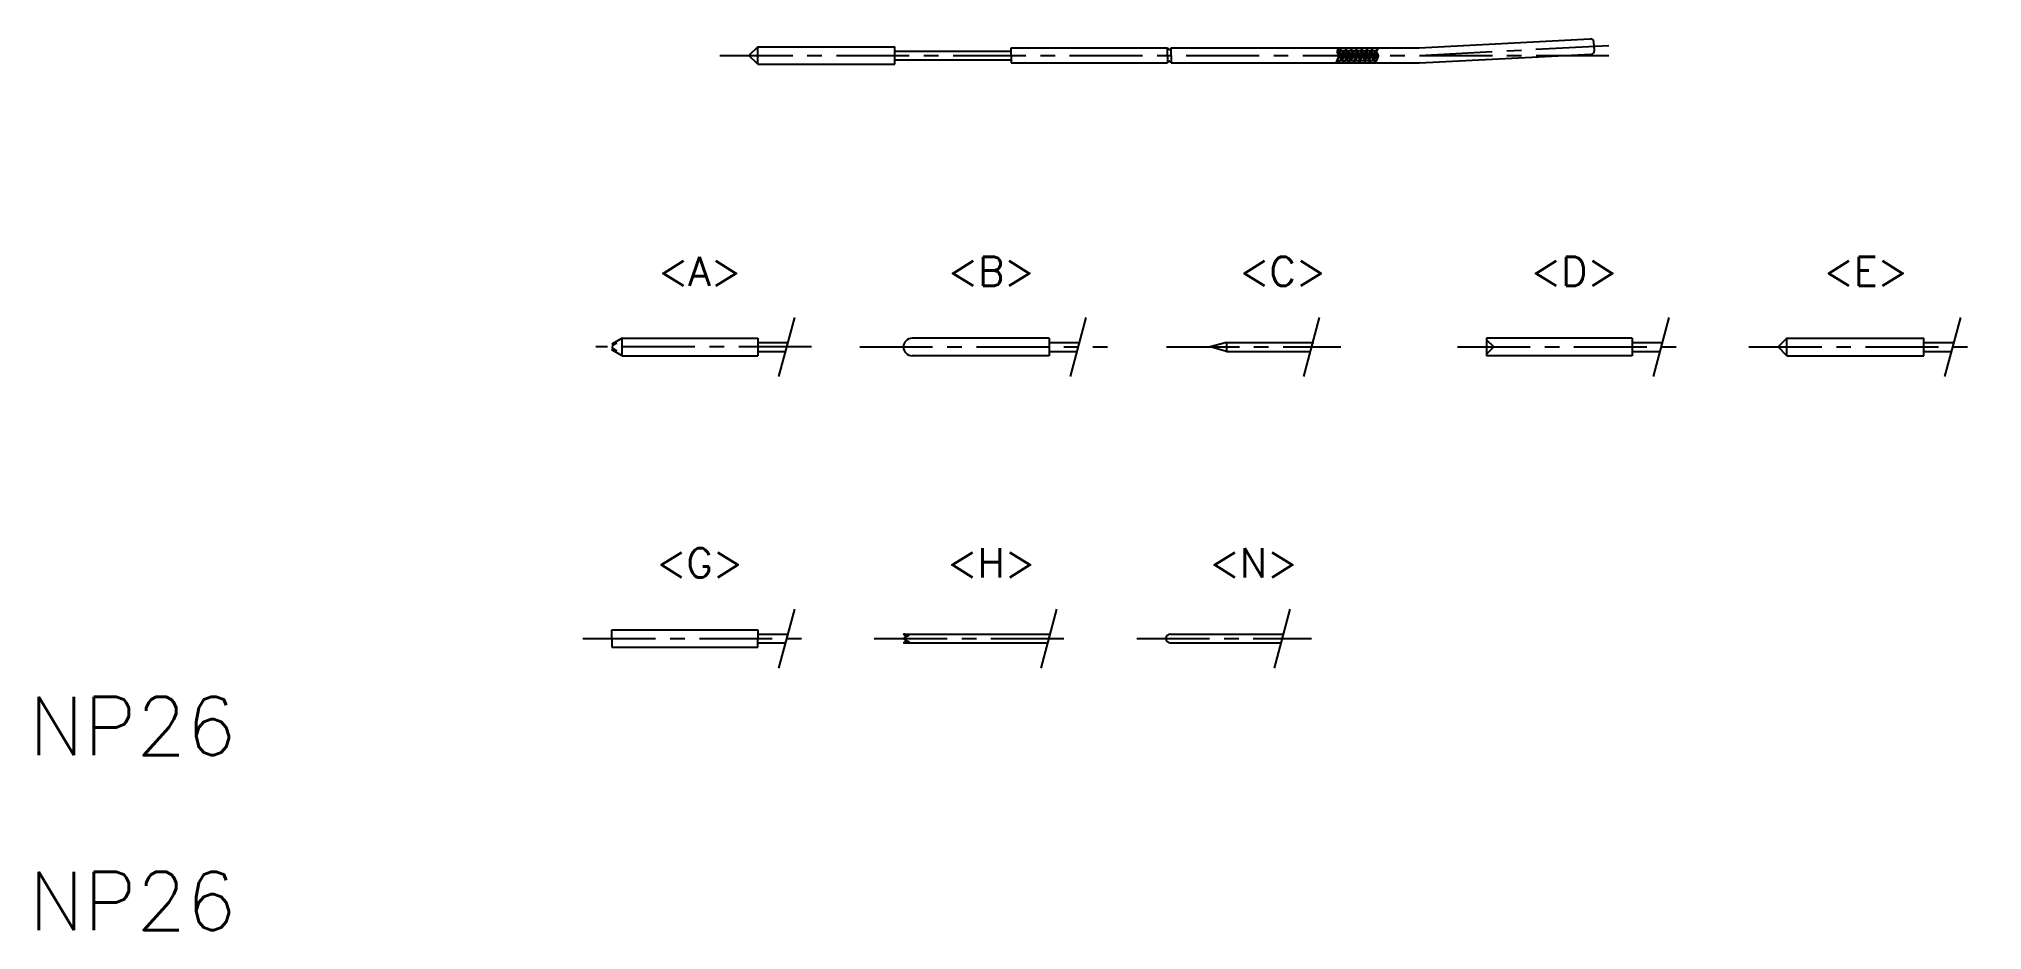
# Model space of a CAD drawing. Extents: x 5.2 to 38.5, y 5 to 20.3.
import ezdxf
from ezdxf.enums import TextEntityAlignment as Align

# ---------------------------------------------------------------- set-up
doc = ezdxf.new("R2010")
doc.units = 0
doc.linetypes.add('CENTER', pattern=[2, 1.25, -0.25, 0.25, -0.25])
doc.linetypes.add('DASHED', pattern=[0.75, 0.5, -0.25])
doc.layers.get('0').update_dxf_attribs({"linetype": 'CONTINUOUS'})
doc.layers.add('CENTER', color=1, linetype='CENTER')
doc.styles.get("Standard").update_dxf_attribs({"font": 'txt.shx', "width": 0.7, "bigfont": 'bigfont.shx'})

# ---------------------------------------------------------------- blocks, each defined once
blk = doc.blocks.new('*X2')
at = {"color": 0, "linetype": 'CONTINUOUS'}
for p, q in [((27.444, 19.87), (27.489, 19.915)), ((27.534, 19.87), (27.579, 19.915)), ((27.624, 19.87), (27.669, 19.915)), ((27.713, 19.87), (27.758, 19.915)), ((27.803, 19.87), (27.848, 19.915)), ((27.893, 19.87), (27.938, 19.915)), ((27.983, 19.87), (28.028, 19.915)), ((28.073, 19.87), (28.109, 19.906))]:
    blk.add_line(p, q, dxfattribs=at)
blk = doc.blocks.new('*X3')
at = {"color": 0, "linetype": 'CONTINUOUS'}
for p, q in [((27.479, 20.085), (27.524, 20.13)), ((27.569, 20.085), (27.614, 20.13)), ((27.659, 20.085), (27.704, 20.13)), ((27.749, 20.085), (27.794, 20.13)), ((27.839, 20.085), (27.884, 20.13)), ((27.928, 20.085), (27.973, 20.13)), ((28.018, 20.085), (28.063, 20.13)), ((28.108, 20.085), (28.148, 20.125))]:
    blk.add_line(p, q, dxfattribs=at)

msp = doc.modelspace()

# ---------------------------------------------------------------- linework, layer by layer
at = {"color": 7, "linetype": 'CONTINUOUS'}
for p, q in [((17.5, 20.15), (17.35, 20)), ((17.5, 19.85), (17.35, 20)), ((17.5, 20.15), (19.85, 20.15)), ((17.5, 19.85), (17.5, 20.15)), ((19.85, 19.85), (19.85, 20.15)), ((19.85, 20.075), (21.85, 20.075)), ((21.85, 20), (21.85, 20.13)), ((21.85, 20.13), (24.53, 20.13)), ((21.85, 20), (21.85, 20.13)), ((21.85, 20), (21.85, 19.87)), ((21.85, 20), (21.85, 19.87)), ((24.53, 20), (24.53, 20.13)), ((24.53, 20), (24.53, 19.87)), ((24.59, 20.13), (28.847, 20.13)), ((24.59, 20), (24.59, 20.13)), ((24.59, 20), (24.59, 19.87)), ((27.441, 20.085), (28.118, 20.085)), ((27.451, 20.062), (27.445, 20.037)), ((27.451, 20.055), (27.499, 19.943)), ((27.473, 20.005), (27.454, 19.938)), ((27.475, 20.13), (28.153, 20.13)), ((27.486, 20.058), (27.533, 19.95)), ((27.531, 20.062), (27.513, 19.995)), ((27.53, 20.055), (27.579, 19.943)), ((27.552, 20.005), (27.534, 19.938)), ((27.565, 20.058), (27.612, 19.95)), ((27.606, 20.055), (27.592, 19.995)), ((27.606, 20.055), (27.654, 19.943)), ((27.63, 20), (27.613, 19.938)), ((27.641, 20.058), (27.688, 19.95)), ((27.686, 20.062), (27.668, 19.995)), ((27.685, 20.055), (27.734, 19.943)), ((27.707, 20.005), (27.689, 19.938)), ((27.72, 20.058), (27.767, 19.95)), ((27.765, 20.062), (27.747, 19.995)), ((27.765, 20.055), (27.813, 19.943)), ((27.786, 20.006), (27.768, 19.938)), ((27.8, 20.058), (27.847, 19.95)), ((27.845, 20.062), (27.827, 19.995)), ((27.844, 20.055), (27.893, 19.943)), ((27.866, 20.005), (27.848, 19.938)), ((27.879, 20.058), (27.926, 19.95)), ((27.92, 20.055), (27.906, 19.995)), ((27.92, 20.055), (27.969, 19.943)), ((27.944, 20.001), (27.927, 19.938)), ((27.955, 20.058), (28.002, 19.95)), ((28, 20.062), (27.982, 19.995)), ((27.999, 20.055), (28.048, 19.943)), ((28.021, 20.005), (28.003, 19.938)), ((28.034, 20.058), (28.081, 19.95)), ((28.079, 20.062), (28.061, 19.995)), ((28.079, 20.055), (28.126, 19.946)), ((28.1, 20.005), (28.082, 19.938)), ((28.114, 20.058), (28.114, 20.057)), ((28.123, 20.037), (28.141, 19.995)), ((28.847, 20.13), (31.779, 20.284)), ((28.853, 19.87), (31.793, 20.024)), ((31.85, 20.087), (31.842, 20.227)), ((17.5, 19.85), (19.85, 19.85)), ((19.85, 19.925), (21.85, 19.925)), ((21.85, 19.87), (24.53, 19.87)), ((24.59, 19.87), (28.853, 19.87)), ((27.417, 19.87), (28.095, 19.87)), ((27.435, 19.915), (28.112, 19.915)), ((15.173, 15.15), (15, 15.05)), ((15, 15.05), (15.053, 15.05)), ((15, 15.05), (15.028, 15.034)), ((15.173, 15.15), (17.5, 15.15)), ((15.173, 14.85), (15.173, 15.15)), ((17.5, 15.15), (17.5, 14.85)), ((17.5, 15.075), (18.02, 15.075)), ((22.5, 15.15), (20.15, 15.15)), ((22.5, 15.15), (22.5, 14.85)), ((22.5, 15.075), (23.02, 15.075)), ((25.541, 15.075), (25.261, 15)), ((25.541, 14.925), (25.261, 15)), ((25.541, 15.075), (25.541, 14.925)), ((25.541, 15.075), (27.039, 15.075)), ((32.5, 15.15), (30, 15.15)), ((30, 15.15), (30, 14.85)), ((32.5, 15.15), (32.5, 14.85)), ((32.5, 15.075), (33.02, 15.075)), ((35.15, 15.15), (35, 15)), ((35.15, 14.85), (35, 15)), ((35.15, 15.15), (37.5, 15.15)), ((35.15, 14.85), (35.15, 15.15)), ((37.5, 14.85), (37.5, 15.15)), ((37.5, 15.075), (38.018, 15.075)), ((15, 14.95), (15.028, 14.966)), ((15.173, 14.85), (15, 14.95)), ((15, 14.95), (15.053, 14.95)), ((15.173, 14.85), (17.5, 14.85)), ((17.5, 14.925), (17.98, 14.925)), ((22.5, 14.85), (20.15, 14.85)), ((22.5, 14.925), (22.98, 14.925)), ((25.541, 14.925), (26.961, 14.925)), ((32.5, 14.85), (30, 14.85)), ((32.5, 14.925), (32.98, 14.925)), ((35.15, 14.85), (37.5, 14.85)), ((37.5, 14.925), (37.978, 14.925)), ((15, 10.15), (17.5, 10.15)), ((15, 10), (15, 10.15)), ((15, 10), (15, 10)), ((15, 10), (15, 9.85)), ((15, 10), (15, 10)), ((17.5, 10.15), (17.5, 10)), ((17.5, 10.15), (17.5, 10)), ((17.5, 10.075), (18.02, 10.075)), ((17.5, 9.85), (17.5, 10)), ((17.5, 9.85), (17.5, 10)), ((20, 10.075), (22.518, 10.075)), ((24.575, 10.075), (26.52, 10.075)), ((15, 9.85), (17.5, 9.85)), ((17.5, 9.925), (17.98, 9.925)), ((20, 9.925), (22.478, 9.925)), ((24.575, 9.925), (26.48, 9.925))]:
    msp.add_line(p, q, dxfattribs=at)
at = {"color": 3, "linetype": 'CONTINUOUS'}
for p, q in [((17.865, 14.495), (18.135, 15.505)), ((22.865, 14.495), (23.135, 15.505)), ((26.865, 14.495), (27.135, 15.505)), ((32.865, 14.495), (33.135, 15.505)), ((37.862, 14.495), (38.133, 15.505)), ((17.865, 9.495), (18.135, 10.505)), ((22.362, 9.495), (22.633, 10.505)), ((26.365, 9.495), (26.635, 10.505))]:
    msp.add_line(p, q, dxfattribs=at)
at = {"color": 3, "linetype": 'DASHED'}
for p in [(30, 15.125), (30, 14.875)]:
    msp.add_line(p, (30.125, 15), dxfattribs=at)
at = {"color": 7, "linetype": 'CONTINUOUS', "extrusion": (-0.5, -0.612372, -0.612372)}
msp.add_line((20.051, 10.034, -0.075), (20, 10.075, -0.075), dxfattribs=at)
at = {"color": 7, "linetype": 'CONTINUOUS', "extrusion": (-0.5, 0.612372, -0.612372)}
msp.add_line((20.051, 9.966, -0.075), (20, 9.925, -0.075), dxfattribs=at)
at = {"color": 7}
for points in [[(27.475, 20.13, 0), (27.474, 20.129, 0), (27.473, 20.128, 0), (27.472, 20.127, 0), (27.471, 20.125, 0), (27.47, 20.124, 0), (27.469, 20.123, 0), (27.468, 20.122, 0), (27.467, 20.121, 0), (27.466, 20.12, 0), (27.465, 20.119, 0), (27.464, 20.118, 0), (27.463, 20.117, 0), (27.462, 20.116, 0), (27.461, 20.114, 0), (27.46, 20.113, 0), (27.459, 20.112, 0), (27.459, 20.111, 0), (27.457, 20.11, 0), (27.457, 20.109, 0), (27.456, 20.108, 0), (27.455, 20.107, 0), (27.454, 20.105, 0), (27.453, 20.104, 0), (27.452, 20.103, 0), (27.451, 20.102, 0), (27.451, 20.101, 0), (27.45, 20.1, 0), (27.449, 20.099, 0), (27.448, 20.098, 0), (27.447, 20.096, 0), (27.447, 20.095, 0), (27.446, 20.094, 0), (27.445, 20.093, 0), (27.445, 20.092, 0), (27.444, 20.091, 0), (27.443, 20.09, 0), (27.443, 20.089, 0), (27.442, 20.088, 0), (27.442, 20.086, 0), (27.441, 20.085, 0), (27.44, 20.084, 0), (27.44, 20.083, 0), (27.439, 20.082, 0), (27.439, 20.081, 0), (27.439, 20.08, 0), (27.438, 20.079, 0), (27.438, 20.078, 0), (27.437, 20.076, 0), (27.437, 20.075, 0), (27.437, 20.074, 0), (27.436, 20.073, 0), (27.436, 20.072, 0), (27.436, 20.071, 0), (27.436, 20.07, 0), (27.436, 20.069, 0), (27.436, 20.067, 0), (27.436, 20.066, 0), (27.436, 20.065, 0), (27.436, 20.064, 0), (27.436, 20.063, 0), (27.436, 20.062, 0), (27.436, 20.061, 0), (27.436, 20.059, 0), (27.436, 20.058, 0), (27.436, 20.057, 0), (27.436, 20.056, 0), (27.437, 20.055, 0), (27.437, 20.054, 0), (27.437, 20.053, 0), (27.438, 20.052, 0), (27.438, 20.05, 0), (27.439, 20.049, 0), (27.439, 20.048, 0), (27.44, 20.047, 0), (27.44, 20.046, 0), (27.441, 20.045, 0), (27.441, 20.044, 0), (27.442, 20.043, 0), (27.442, 20.041, 0), (27.443, 20.04, 0), (27.444, 20.039, 0), (27.444, 20.038, 0), (27.445, 20.037, 0), (27.446, 20.036, 0), (27.446, 20.035, 0), (27.447, 20.033, 0), (27.448, 20.032, 0), (27.448, 20.031, 0), (27.449, 20.03, 0), (27.45, 20.029, 0), (27.45, 20.028, 0), (27.451, 20.026, 0), (27.452, 20.025, 0), (27.453, 20.024, 0), (27.453, 20.023, 0), (27.454, 20.022, 0), (27.454, 20.021, 0), (27.455, 20.02, 0), (27.456, 20.018, 0), (27.456, 20.017, 0), (27.457, 20.016, 0), (27.457, 20.015, 0), (27.458, 20.014, 0), (27.459, 20.013, 0), (27.459, 20.011, 0), (27.46, 20.01, 0), (27.46, 20.009, 0), (27.46, 20.008, 0), (27.461, 20.007, 0), (27.461, 20.006, 0), (27.462, 20.004, 0), (27.462, 20.003, 0), (27.462, 20.002, 0), (27.462, 20.001, 0), (27.463, 20, 0), (27.463, 19.998, 0), (27.463, 19.997, 0), (27.463, 19.996, 0), (27.463, 19.995, 0), (27.463, 19.993, 0), (27.463, 19.992, 0), (27.463, 19.991, 0), (27.463, 19.99, 0), (27.463, 19.988, 0), (27.463, 19.987, 0), (27.463, 19.986, 0), (27.462, 19.985, 0), (27.462, 19.984, 0), (27.462, 19.982, 0), (27.462, 19.981, 0), (27.461, 19.98, 0), (27.461, 19.979, 0), (27.461, 19.977, 0), (27.46, 19.976, 0), (27.46, 19.975, 0), (27.46, 19.974, 0), (27.459, 19.973, 0), (27.459, 19.971, 0), (27.458, 19.97, 0), (27.458, 19.969, 0), (27.457, 19.968, 0), (27.457, 19.966, 0), (27.456, 19.965, 0), (27.456, 19.964, 0), (27.455, 19.963, 0), (27.455, 19.961, 0), (27.454, 19.96, 0), (27.454, 19.959, 0), (27.453, 19.958, 0), (27.453, 19.956, 0), (27.452, 19.955, 0), (27.452, 19.954, 0), (27.451, 19.953, 0), (27.451, 19.951, 0), (27.45, 19.95, 0), (27.449, 19.949, 0), (27.449, 19.948, 0), (27.448, 19.947, 0), (27.448, 19.945, 0), (27.447, 19.944, 0), (27.447, 19.943, 0), (27.446, 19.942, 0), (27.445, 19.941, 0), (27.445, 19.939, 0), (27.445, 19.938, 0), (27.444, 19.937, 0), (27.443, 19.936, 0), (27.443, 19.934, 0), (27.442, 19.933, 0), (27.442, 19.932, 0), (27.441, 19.931, 0), (27.441, 19.93, 0), (27.44, 19.928, 0), (27.44, 19.927, 0), (27.439, 19.926, 0), (27.439, 19.925, 0), (27.438, 19.924, 0), (27.438, 19.923, 0), (27.437, 19.921, 0), (27.437, 19.92, 0), (27.436, 19.919, 0), (27.436, 19.918, 0), (27.435, 19.917, 0), (27.435, 19.916, 0), (27.434, 19.914, 0), (27.434, 19.913, 0), (27.433, 19.912, 0), (27.433, 19.911, 0), (27.433, 19.91, 0), (27.432, 19.908, 0), (27.432, 19.907, 0), (27.431, 19.906, 0), (27.431, 19.905, 0), (27.43, 19.904, 0), (27.43, 19.903, 0), (27.429, 19.901, 0), (27.429, 19.9, 0), (27.428, 19.899, 0), (27.428, 19.898, 0), (27.427, 19.897, 0), (27.427, 19.895, 0), (27.427, 19.894, 0), (27.426, 19.893, 0), (27.426, 19.892, 0), (27.425, 19.891, 0), (27.425, 19.89, 0), (27.424, 19.889, 0), (27.424, 19.887, 0), (27.424, 19.886, 0), (27.423, 19.885, 0), (27.423, 19.884, 0), (27.422, 19.883, 0), (27.422, 19.882, 0), (27.421, 19.88, 0), (27.421, 19.879, 0), (27.42, 19.878, 0), (27.42, 19.877, 0), (27.42, 19.876, 0), (27.419, 19.875, 0), (27.419, 19.873, 0), (27.418, 19.872, 0), (27.418, 19.871, 0), (27.417, 19.87, 0)], [(28.153, 20.13, 0), (28.152, 20.129, 0), (28.151, 20.128, 0), (28.15, 20.127, 0), (28.149, 20.125, 0), (28.148, 20.124, 0), (28.147, 20.123, 0), (28.146, 20.122, 0), (28.145, 20.121, 0), (28.144, 20.12, 0), (28.143, 20.119, 0), (28.142, 20.118, 0), (28.141, 20.117, 0), (28.14, 20.116, 0), (28.139, 20.114, 0), (28.138, 20.113, 0), (28.137, 20.112, 0), (28.136, 20.111, 0), (28.135, 20.11, 0), (28.134, 20.109, 0), (28.133, 20.108, 0), (28.133, 20.107, 0), (28.132, 20.105, 0), (28.131, 20.104, 0), (28.13, 20.103, 0), (28.129, 20.102, 0), (28.128, 20.101, 0), (28.127, 20.1, 0), (28.127, 20.099, 0), (28.126, 20.098, 0), (28.125, 20.096, 0), (28.124, 20.095, 0), (28.124, 20.094, 0), (28.123, 20.093, 0), (28.122, 20.092, 0), (28.122, 20.091, 0), (28.121, 20.09, 0), (28.12, 20.089, 0), (28.12, 20.088, 0), (28.119, 20.086, 0), (28.119, 20.085, 0), (28.118, 20.084, 0), (28.117, 20.083, 0), (28.117, 20.082, 0), (28.117, 20.081, 0), (28.116, 20.08, 0), (28.116, 20.079, 0), (28.115, 20.078, 0), (28.115, 20.076, 0), (28.115, 20.075, 0), (28.114, 20.074, 0), (28.114, 20.073, 0), (28.114, 20.072, 0), (28.114, 20.071, 0), (28.113, 20.07, 0), (28.113, 20.069, 0), (28.113, 20.067, 0), (28.113, 20.066, 0), (28.113, 20.065, 0), (28.113, 20.064, 0), (28.113, 20.063, 0), (28.113, 20.062, 0), (28.113, 20.061, 0), (28.113, 20.059, 0), (28.114, 20.058, 0), (28.114, 20.057, 0), (28.114, 20.056, 0), (28.114, 20.055, 0), (28.115, 20.054, 0), (28.115, 20.053, 0), (28.115, 20.052, 0), (28.116, 20.05, 0), (28.116, 20.049, 0), (28.117, 20.048, 0), (28.117, 20.047, 0), (28.118, 20.046, 0), (28.118, 20.045, 0), (28.119, 20.044, 0), (28.119, 20.043, 0), (28.12, 20.041, 0), (28.121, 20.04, 0), (28.121, 20.039, 0), (28.122, 20.038, 0), (28.123, 20.037, 0), (28.123, 20.036, 0), (28.124, 20.035, 0), (28.125, 20.033, 0), (28.125, 20.032, 0), (28.126, 20.031, 0), (28.127, 20.03, 0), (28.127, 20.029, 0), (28.128, 20.028, 0), (28.129, 20.026, 0), (28.129, 20.025, 0), (28.13, 20.024, 0), (28.131, 20.023, 0), (28.131, 20.022, 0), (28.132, 20.021, 0), (28.133, 20.02, 0), (28.133, 20.018, 0), (28.134, 20.017, 0), (28.135, 20.016, 0), (28.135, 20.015, 0), (28.136, 20.014, 0), (28.136, 20.013, 0), (28.137, 20.011, 0), (28.137, 20.01, 0), (28.138, 20.009, 0), (28.138, 20.008, 0), (28.139, 20.007, 0), (28.139, 20.006, 0), (28.139, 20.004, 0), (28.14, 20.003, 0), (28.14, 20.002, 0), (28.14, 20.001, 0), (28.14, 20, 0), (28.14, 19.998, 0), (28.141, 19.997, 0), (28.141, 19.996, 0), (28.141, 19.995, 0), (28.141, 19.993, 0), (28.141, 19.992, 0), (28.141, 19.991, 0), (28.141, 19.99, 0), (28.141, 19.988, 0), (28.14, 19.987, 0), (28.14, 19.986, 0), (28.14, 19.985, 0), (28.14, 19.984, 0), (28.14, 19.982, 0), (28.139, 19.981, 0), (28.139, 19.98, 0), (28.139, 19.979, 0), (28.138, 19.977, 0), (28.138, 19.976, 0), (28.138, 19.975, 0), (28.137, 19.974, 0), (28.137, 19.973, 0), (28.137, 19.971, 0), (28.136, 19.97, 0), (28.136, 19.969, 0), (28.135, 19.968, 0), (28.135, 19.966, 0), (28.134, 19.965, 0), (28.134, 19.964, 0), (28.133, 19.963, 0), (28.133, 19.961, 0), (28.132, 19.96, 0), (28.131, 19.959, 0), (28.131, 19.958, 0), (28.13, 19.956, 0), (28.13, 19.955, 0), (28.129, 19.954, 0), (28.129, 19.953, 0), (28.128, 19.951, 0), (28.128, 19.95, 0), (28.127, 19.949, 0), (28.126, 19.948, 0), (28.126, 19.947, 0), (28.125, 19.945, 0), (28.125, 19.944, 0), (28.124, 19.943, 0), (28.124, 19.942, 0), (28.123, 19.941, 0), (28.123, 19.939, 0), (28.122, 19.938, 0), (28.122, 19.937, 0), (28.121, 19.936, 0), (28.12, 19.934, 0), (28.12, 19.933, 0), (28.119, 19.932, 0), (28.119, 19.931, 0), (28.119, 19.93, 0), (28.118, 19.928, 0), (28.117, 19.927, 0), (28.117, 19.926, 0), (28.116, 19.925, 0), (28.116, 19.924, 0), (28.116, 19.923, 0), (28.115, 19.921, 0), (28.114, 19.92, 0), (28.114, 19.919, 0), (28.113, 19.918, 0), (28.113, 19.917, 0), (28.113, 19.916, 0), (28.112, 19.914, 0), (28.112, 19.913, 0), (28.111, 19.912, 0), (28.111, 19.911, 0), (28.11, 19.91, 0), (28.11, 19.908, 0), (28.109, 19.907, 0), (28.109, 19.906, 0), (28.108, 19.905, 0), (28.108, 19.904, 0), (28.107, 19.903, 0), (28.107, 19.901, 0), (28.107, 19.9, 0), (28.106, 19.899, 0), (28.106, 19.898, 0), (28.105, 19.897, 0), (28.105, 19.895, 0), (28.104, 19.894, 0), (28.104, 19.893, 0), (28.103, 19.892, 0), (28.103, 19.891, 0), (28.102, 19.89, 0), (28.102, 19.889, 0), (28.102, 19.887, 0), (28.101, 19.886, 0), (28.101, 19.885, 0), (28.1, 19.884, 0), (28.1, 19.883, 0), (28.099, 19.882, 0), (28.099, 19.88, 0), (28.099, 19.879, 0), (28.098, 19.878, 0), (28.098, 19.877, 0), (28.097, 19.876, 0), (28.097, 19.875, 0), (28.096, 19.873, 0), (28.096, 19.872, 0), (28.095, 19.871, 0), (28.095, 19.87, 0)]]:
    msp.add_polyline3d(points, dxfattribs=at)
at = {"color": 7, "linetype": 'CONTINUOUS'}
for points in [[(20, 10.075, -0.075), (20.001, 10.075, -0.076), (20.001, 10.075, -0.076), (20.002, 10.075, -0.077), (20.003, 10.075, -0.077), (20.004, 10.075, -0.078), (20.005, 10.075, -0.079), (20.006, 10.075, -0.079), (20.006, 10.075, -0.08), (20.007, 10.075, -0.081), (20.008, 10.075, -0.081), (20.009, 10.075, -0.082), (20.01, 10.075, -0.083), (20.011, 10.075, -0.083), (20.012, 10.075, -0.084), (20.012, 10.074, -0.085), (20.013, 10.074, -0.085), (20.014, 10.074, -0.086), (20.015, 10.074, -0.087), (20.016, 10.074, -0.087), (20.017, 10.074, -0.088), (20.018, 10.074, -0.088), (20.019, 10.074, -0.089), (20.02, 10.073, -0.09), (20.021, 10.073, -0.09), (20.022, 10.073, -0.091), (20.023, 10.073, -0.092), (20.024, 10.073, -0.092), (20.024, 10.073, -0.093), (20.026, 10.073, -0.093), (20.026, 10.072, -0.094), (20.027, 10.072, -0.095), (20.028, 10.072, -0.095), (20.029, 10.072, -0.096), (20.03, 10.072, -0.097), (20.031, 10.072, -0.097), (20.032, 10.071, -0.098), (20.033, 10.071, -0.098), (20.034, 10.071, -0.099), (20.035, 10.071, -0.1), (20.036, 10.071, -0.1), (20.037, 10.07, -0.101), (20.038, 10.07, -0.102), (20.04, 10.07, -0.102), (20.041, 10.07, -0.103), (20.041, 10.069, -0.103), (20.043, 10.069, -0.104), (20.044, 10.069, -0.105), (20.045, 10.069, -0.105), (20.046, 10.068, -0.106), (20.047, 10.068, -0.106), (20.048, 10.068, -0.107), (20.049, 10.068, -0.107), (20.05, 10.067, -0.108), (20.051, 10.067, -0.109), (20.052, 10.067, -0.109), (20.053, 10.066, -0.11), (20.054, 10.066, -0.11), (20.055, 10.066, -0.111), (20.056, 10.066, -0.112), (20.057, 10.065, -0.112), (20.058, 10.065, -0.113), (20.06, 10.065, -0.113), (20.061, 10.064, -0.114), (20.062, 10.064, -0.114), (20.063, 10.063, -0.115), (20.064, 10.063, -0.115), (20.065, 10.063, -0.116), (20.066, 10.062, -0.117), (20.067, 10.062, -0.117), (20.068, 10.062, -0.118), (20.07, 10.061, -0.118), (20.071, 10.061, -0.119), (20.072, 10.061, -0.119), (20.073, 10.06, -0.12), (20.074, 10.06, -0.12), (20.075, 10.059, -0.121), (20.076, 10.059, -0.121), (20.077, 10.059, -0.122), (20.078, 10.058, -0.122), (20.079, 10.058, -0.123), (20.081, 10.057, -0.123), (20.082, 10.057, -0.124), (20.083, 10.057, -0.124), (20.084, 10.056, -0.125), (20.085, 10.056, -0.125), (20.086, 10.055, -0.126), (20.087, 10.055, -0.126), (20.088, 10.054, -0.127), (20.09, 10.054, -0.127), (20.091, 10.053, -0.128), (20.092, 10.053, -0.128)], [(20.092, 10.053, -0.022), (20.091, 10.053, -0.022), (20.09, 10.054, -0.023), (20.088, 10.054, -0.023), (20.087, 10.055, -0.024), (20.086, 10.055, -0.024), (20.085, 10.056, -0.025), (20.084, 10.056, -0.025), (20.083, 10.057, -0.026), (20.082, 10.057, -0.026), (20.081, 10.057, -0.027), (20.079, 10.058, -0.027), (20.078, 10.058, -0.028), (20.077, 10.059, -0.028), (20.076, 10.059, -0.029), (20.075, 10.059, -0.029), (20.074, 10.06, -0.03), (20.073, 10.06, -0.03), (20.072, 10.061, -0.031), (20.071, 10.061, -0.031), (20.07, 10.061, -0.032), (20.068, 10.062, -0.032), (20.067, 10.062, -0.033), (20.066, 10.062, -0.033), (20.065, 10.063, -0.034), (20.064, 10.063, -0.035), (20.063, 10.063, -0.035), (20.062, 10.064, -0.036), (20.061, 10.064, -0.036), (20.06, 10.065, -0.037), (20.058, 10.065, -0.037), (20.057, 10.065, -0.038), (20.056, 10.066, -0.038), (20.055, 10.066, -0.039), (20.054, 10.066, -0.04), (20.053, 10.066, -0.04), (20.052, 10.067, -0.041), (20.051, 10.067, -0.041), (20.05, 10.067, -0.042), (20.049, 10.068, -0.043), (20.048, 10.068, -0.043), (20.047, 10.068, -0.044), (20.046, 10.068, -0.044), (20.045, 10.069, -0.045), (20.044, 10.069, -0.045), (20.043, 10.069, -0.046), (20.041, 10.069, -0.047), (20.041, 10.07, -0.047), (20.04, 10.07, -0.048), (20.038, 10.07, -0.048), (20.037, 10.07, -0.049), (20.036, 10.071, -0.05), (20.035, 10.071, -0.05), (20.034, 10.071, -0.051), (20.033, 10.071, -0.052), (20.032, 10.071, -0.052), (20.031, 10.072, -0.053), (20.03, 10.072, -0.053), (20.029, 10.072, -0.054), (20.028, 10.072, -0.055), (20.027, 10.072, -0.055), (20.026, 10.072, -0.056), (20.026, 10.073, -0.057), (20.024, 10.073, -0.057), (20.024, 10.073, -0.058), (20.023, 10.073, -0.058), (20.022, 10.073, -0.059), (20.021, 10.073, -0.06), (20.02, 10.073, -0.06), (20.019, 10.074, -0.061), (20.018, 10.074, -0.062), (20.017, 10.074, -0.062), (20.016, 10.074, -0.063), (20.015, 10.074, -0.063), (20.014, 10.074, -0.064), (20.013, 10.074, -0.065), (20.012, 10.074, -0.065), (20.012, 10.075, -0.066), (20.011, 10.075, -0.067), (20.01, 10.075, -0.067), (20.009, 10.075, -0.068), (20.008, 10.075, -0.069), (20.007, 10.075, -0.069), (20.006, 10.075, -0.07), (20.006, 10.075, -0.071), (20.005, 10.075, -0.071), (20.004, 10.075, -0.072), (20.003, 10.075, -0.073), (20.002, 10.075, -0.073), (20.001, 10.075, -0.074), (20.001, 10.075, -0.074), (20, 10.075, -0.075)], [(20.092, 10.053, -0.128), (20.091, 10.053, -0.128), (20.09, 10.054, -0.127), (20.088, 10.054, -0.127), (20.087, 10.055, -0.126), (20.086, 10.055, -0.126), (20.085, 10.056, -0.125), (20.084, 10.056, -0.125), (20.083, 10.057, -0.124), (20.082, 10.057, -0.124), (20.081, 10.057, -0.123), (20.079, 10.058, -0.123), (20.078, 10.058, -0.122), (20.077, 10.059, -0.122), (20.076, 10.059, -0.121), (20.075, 10.059, -0.121), (20.074, 10.06, -0.12), (20.073, 10.06, -0.12), (20.072, 10.061, -0.119), (20.071, 10.061, -0.119), (20.07, 10.061, -0.118), (20.068, 10.062, -0.118), (20.067, 10.062, -0.117), (20.066, 10.062, -0.117), (20.065, 10.063, -0.116), (20.064, 10.063, -0.115), (20.063, 10.063, -0.115), (20.062, 10.064, -0.114), (20.061, 10.064, -0.114), (20.06, 10.065, -0.113), (20.058, 10.065, -0.113), (20.057, 10.065, -0.112), (20.056, 10.066, -0.112), (20.055, 10.066, -0.111), (20.054, 10.066, -0.11), (20.053, 10.066, -0.11), (20.052, 10.067, -0.109), (20.051, 10.067, -0.109), (20.05, 10.067, -0.108), (20.049, 10.068, -0.107), (20.048, 10.068, -0.107), (20.047, 10.068, -0.106), (20.046, 10.068, -0.106), (20.045, 10.069, -0.105), (20.044, 10.069, -0.105), (20.043, 10.069, -0.104), (20.041, 10.069, -0.103), (20.041, 10.07, -0.103), (20.04, 10.07, -0.102), (20.038, 10.07, -0.102), (20.037, 10.07, -0.101), (20.036, 10.071, -0.1), (20.035, 10.071, -0.1), (20.034, 10.071, -0.099), (20.033, 10.071, -0.098), (20.032, 10.071, -0.098), (20.031, 10.072, -0.097), (20.03, 10.072, -0.097), (20.029, 10.072, -0.096), (20.028, 10.072, -0.095), (20.027, 10.072, -0.095), (20.026, 10.072, -0.094), (20.026, 10.073, -0.093), (20.024, 10.073, -0.093), (20.024, 10.073, -0.092), (20.023, 10.073, -0.092), (20.022, 10.073, -0.091), (20.021, 10.073, -0.09), (20.02, 10.073, -0.09), (20.019, 10.074, -0.089), (20.018, 10.074, -0.088), (20.017, 10.074, -0.088), (20.016, 10.074, -0.087), (20.015, 10.074, -0.087), (20.014, 10.074, -0.086), (20.013, 10.074, -0.085), (20.012, 10.074, -0.085), (20.012, 10.075, -0.084), (20.011, 10.075, -0.083), (20.01, 10.075, -0.083), (20.009, 10.075, -0.082), (20.008, 10.075, -0.081), (20.007, 10.075, -0.081), (20.006, 10.075, -0.08), (20.006, 10.075, -0.079), (20.005, 10.075, -0.079), (20.004, 10.075, -0.078), (20.003, 10.075, -0.077), (20.002, 10.075, -0.077), (20.001, 10.075, -0.076), (20.001, 10.075, -0.076), (20, 10.075, -0.075)], [(20, 10.075, -0.075), (20.001, 10.075, -0.074), (20.001, 10.075, -0.074), (20.002, 10.075, -0.073), (20.003, 10.075, -0.073), (20.004, 10.075, -0.072), (20.005, 10.075, -0.071), (20.006, 10.075, -0.071), (20.006, 10.075, -0.07), (20.007, 10.075, -0.069), (20.008, 10.075, -0.069), (20.009, 10.075, -0.068), (20.01, 10.075, -0.067), (20.011, 10.075, -0.067), (20.012, 10.075, -0.066), (20.012, 10.074, -0.065), (20.013, 10.074, -0.065), (20.014, 10.074, -0.064), (20.015, 10.074, -0.063), (20.016, 10.074, -0.063), (20.017, 10.074, -0.062), (20.018, 10.074, -0.062), (20.019, 10.074, -0.061), (20.02, 10.073, -0.06), (20.021, 10.073, -0.06), (20.022, 10.073, -0.059), (20.023, 10.073, -0.058), (20.024, 10.073, -0.058), (20.024, 10.073, -0.057), (20.026, 10.073, -0.057), (20.026, 10.072, -0.056), (20.027, 10.072, -0.055), (20.028, 10.072, -0.055), (20.029, 10.072, -0.054), (20.03, 10.072, -0.053), (20.031, 10.072, -0.053), (20.032, 10.071, -0.052), (20.033, 10.071, -0.052), (20.034, 10.071, -0.051), (20.035, 10.071, -0.05), (20.036, 10.071, -0.05), (20.037, 10.07, -0.049), (20.038, 10.07, -0.048), (20.04, 10.07, -0.048), (20.041, 10.07, -0.047), (20.041, 10.069, -0.047), (20.043, 10.069, -0.046), (20.044, 10.069, -0.045), (20.045, 10.069, -0.045), (20.046, 10.068, -0.044), (20.047, 10.068, -0.044), (20.048, 10.068, -0.043), (20.049, 10.068, -0.043), (20.05, 10.067, -0.042), (20.051, 10.067, -0.041), (20.052, 10.067, -0.041), (20.053, 10.066, -0.04), (20.054, 10.066, -0.04), (20.055, 10.066, -0.039), (20.056, 10.066, -0.038), (20.057, 10.065, -0.038), (20.058, 10.065, -0.037), (20.06, 10.065, -0.037), (20.061, 10.064, -0.036), (20.062, 10.064, -0.036), (20.063, 10.063, -0.035), (20.064, 10.063, -0.035), (20.065, 10.063, -0.034), (20.066, 10.062, -0.033), (20.067, 10.062, -0.033), (20.068, 10.062, -0.032), (20.07, 10.061, -0.032), (20.071, 10.061, -0.031), (20.072, 10.061, -0.031), (20.073, 10.06, -0.03), (20.074, 10.06, -0.03), (20.075, 10.059, -0.029), (20.076, 10.059, -0.029), (20.077, 10.059, -0.028), (20.078, 10.058, -0.028), (20.079, 10.058, -0.027), (20.081, 10.057, -0.027), (20.082, 10.057, -0.026), (20.083, 10.057, -0.026), (20.084, 10.056, -0.025), (20.085, 10.056, -0.025), (20.086, 10.055, -0.024), (20.087, 10.055, -0.024), (20.088, 10.054, -0.023), (20.09, 10.054, -0.023), (20.091, 10.053, -0.022), (20.092, 10.053, -0.022)], [(20.092, 10.053, -0.022), (20.091, 10.053, -0.022), (20.09, 10.052, -0.021), (20.088, 10.052, -0.021), (20.087, 10.051, -0.02), (20.086, 10.051, -0.02), (20.085, 10.05, -0.019), (20.084, 10.05, -0.019), (20.083, 10.049, -0.018), (20.082, 10.049, -0.018), (20.081, 10.048, -0.018), (20.079, 10.048, -0.017), (20.078, 10.047, -0.017), (20.077, 10.047, -0.016), (20.076, 10.046, -0.016), (20.075, 10.046, -0.016), (20.074, 10.045, -0.015), (20.073, 10.045, -0.015), (20.072, 10.044, -0.014), (20.071, 10.044, -0.014), (20.07, 10.043, -0.014), (20.068, 10.043, -0.013), (20.067, 10.042, -0.013), (20.066, 10.041, -0.013), (20.065, 10.041, -0.012), (20.064, 10.04, -0.012), (20.063, 10.04, -0.011), (20.062, 10.039, -0.011), (20.061, 10.039, -0.011), (20.06, 10.038, -0.01), (20.058, 10.038, -0.01), (20.057, 10.037, -0.01), (20.056, 10.037, -0.009), (20.055, 10.036, -0.009), (20.054, 10.035, -0.009), (20.053, 10.035, -0.009), (20.052, 10.034, -0.008), (20.051, 10.034, -0.008), (20.05, 10.033, -0.008), (20.049, 10.033, -0.007), (20.048, 10.032, -0.007), (20.047, 10.031, -0.007), (20.046, 10.031, -0.007), (20.045, 10.03, -0.006), (20.044, 10.03, -0.006), (20.043, 10.029, -0.006), (20.041, 10.028, -0.006), (20.041, 10.028, -0.005), (20.04, 10.027, -0.005), (20.038, 10.027, -0.005), (20.037, 10.026, -0.005), (20.036, 10.025, -0.004), (20.035, 10.025, -0.004), (20.034, 10.024, -0.004), (20.033, 10.024, -0.004), (20.032, 10.023, -0.004), (20.031, 10.022, -0.003), (20.03, 10.022, -0.003), (20.029, 10.021, -0.003), (20.028, 10.02, -0.003), (20.027, 10.02, -0.003), (20.026, 10.019, -0.002), (20.026, 10.018, -0.002), (20.024, 10.018, -0.002), (20.024, 10.017, -0.002), (20.023, 10.017, -0.002), (20.022, 10.016, -0.002), (20.021, 10.015, -0.002), (20.02, 10.015, -0.001), (20.019, 10.014, -0.001), (20.018, 10.013, -0.001), (20.017, 10.013, -0.001), (20.016, 10.012, -0.001), (20.015, 10.011, -0.001), (20.014, 10.011, -0.001), (20.013, 10.01, -0.001), (20.012, 10.01, -0.001), (20.012, 10.009, -0.001), (20.011, 10.008, 0), (20.01, 10.008, 0), (20.009, 10.007, 0), (20.008, 10.006, 0), (20.007, 10.006, 0), (20.006, 10.005, 0), (20.006, 10.004, 0), (20.005, 10.004, 0), (20.004, 10.003, 0), (20.003, 10.002, 0), (20.002, 10.002, 0), (20.001, 10.001, 0), (20.001, 10.001, 0), (20, 10, 0)], [(20, 10, 0), (20.001, 9.999, 0), (20.001, 9.999, 0), (20.002, 9.998, 0), (20.003, 9.998, 0), (20.004, 9.997, 0), (20.005, 9.996, 0), (20.006, 9.996, 0), (20.006, 9.995, 0), (20.007, 9.994, 0), (20.008, 9.994, 0), (20.009, 9.993, 0), (20.01, 9.992, 0), (20.011, 9.992, 0), (20.012, 9.991, -0.001), (20.012, 9.99, -0.001), (20.013, 9.99, -0.001), (20.014, 9.989, -0.001), (20.015, 9.989, -0.001), (20.016, 9.988, -0.001), (20.017, 9.987, -0.001), (20.018, 9.987, -0.001), (20.019, 9.986, -0.001), (20.02, 9.985, -0.001), (20.021, 9.985, -0.002), (20.022, 9.984, -0.002), (20.023, 9.983, -0.002), (20.024, 9.983, -0.002), (20.024, 9.982, -0.002), (20.026, 9.982, -0.002), (20.026, 9.981, -0.002), (20.027, 9.98, -0.003), (20.028, 9.98, -0.003), (20.029, 9.979, -0.003), (20.03, 9.978, -0.003), (20.031, 9.978, -0.003), (20.032, 9.977, -0.004), (20.033, 9.977, -0.004), (20.034, 9.976, -0.004), (20.035, 9.975, -0.004), (20.036, 9.975, -0.004), (20.037, 9.974, -0.005), (20.038, 9.973, -0.005), (20.04, 9.973, -0.005), (20.041, 9.972, -0.005), (20.041, 9.972, -0.006), (20.043, 9.971, -0.006), (20.044, 9.97, -0.006), (20.045, 9.97, -0.006), (20.046, 9.969, -0.007), (20.047, 9.969, -0.007), (20.048, 9.968, -0.007), (20.049, 9.968, -0.007), (20.05, 9.967, -0.008), (20.051, 9.966, -0.008), (20.052, 9.966, -0.008), (20.053, 9.965, -0.009), (20.054, 9.965, -0.009), (20.055, 9.964, -0.009), (20.056, 9.963, -0.009), (20.057, 9.963, -0.01), (20.058, 9.962, -0.01), (20.06, 9.962, -0.01), (20.061, 9.961, -0.011), (20.062, 9.961, -0.011), (20.063, 9.96, -0.011), (20.064, 9.96, -0.012), (20.065, 9.959, -0.012), (20.066, 9.958, -0.013), (20.067, 9.958, -0.013), (20.068, 9.957, -0.013), (20.07, 9.957, -0.014), (20.071, 9.956, -0.014), (20.072, 9.956, -0.014), (20.073, 9.955, -0.015), (20.074, 9.955, -0.015), (20.075, 9.954, -0.016), (20.076, 9.954, -0.016), (20.077, 9.953, -0.016), (20.078, 9.953, -0.017), (20.079, 9.952, -0.017), (20.081, 9.952, -0.018), (20.082, 9.951, -0.018), (20.083, 9.951, -0.018), (20.084, 9.95, -0.019), (20.085, 9.95, -0.019), (20.086, 9.949, -0.02), (20.087, 9.949, -0.02), (20.088, 9.948, -0.021), (20.09, 9.948, -0.021), (20.091, 9.947, -0.022), (20.092, 9.947, -0.022)], [(20.092, 9.947, -0.128), (20.091, 9.947, -0.128), (20.09, 9.946, -0.127), (20.088, 9.946, -0.127), (20.087, 9.945, -0.126), (20.086, 9.945, -0.126), (20.085, 9.944, -0.125), (20.084, 9.944, -0.125), (20.083, 9.943, -0.124), (20.082, 9.943, -0.124), (20.081, 9.943, -0.123), (20.079, 9.942, -0.123), (20.078, 9.942, -0.122), (20.077, 9.941, -0.122), (20.076, 9.941, -0.121), (20.075, 9.941, -0.121), (20.074, 9.94, -0.12), (20.073, 9.94, -0.12), (20.072, 9.939, -0.119), (20.071, 9.939, -0.119), (20.07, 9.939, -0.118), (20.068, 9.938, -0.118), (20.067, 9.938, -0.117), (20.066, 9.938, -0.117), (20.065, 9.937, -0.116), (20.064, 9.937, -0.115), (20.063, 9.936, -0.115), (20.062, 9.936, -0.114), (20.061, 9.936, -0.114), (20.06, 9.935, -0.113), (20.058, 9.935, -0.113), (20.057, 9.935, -0.112), (20.056, 9.934, -0.112), (20.055, 9.934, -0.111), (20.054, 9.934, -0.11), (20.053, 9.934, -0.11), (20.052, 9.933, -0.109), (20.051, 9.933, -0.109), (20.05, 9.933, -0.108), (20.049, 9.932, -0.107), (20.048, 9.932, -0.107), (20.047, 9.932, -0.106), (20.046, 9.932, -0.106), (20.045, 9.931, -0.105), (20.044, 9.931, -0.105), (20.043, 9.931, -0.104), (20.041, 9.931, -0.103), (20.041, 9.93, -0.103), (20.04, 9.93, -0.102), (20.038, 9.93, -0.102), (20.037, 9.93, -0.101), (20.036, 9.929, -0.1), (20.035, 9.929, -0.1), (20.034, 9.929, -0.099), (20.033, 9.929, -0.098), (20.032, 9.929, -0.098), (20.031, 9.928, -0.097), (20.03, 9.928, -0.097), (20.029, 9.928, -0.096), (20.028, 9.928, -0.095), (20.027, 9.928, -0.095), (20.026, 9.927, -0.094), (20.026, 9.927, -0.093), (20.024, 9.927, -0.093), (20.024, 9.927, -0.092), (20.023, 9.927, -0.092), (20.022, 9.927, -0.091), (20.021, 9.927, -0.09), (20.02, 9.926, -0.09), (20.019, 9.926, -0.089), (20.018, 9.926, -0.088), (20.017, 9.926, -0.088), (20.016, 9.926, -0.087), (20.015, 9.926, -0.087), (20.014, 9.926, -0.086), (20.013, 9.926, -0.085), (20.012, 9.926, -0.085), (20.012, 9.926, -0.084), (20.011, 9.925, -0.083), (20.01, 9.925, -0.083), (20.009, 9.925, -0.082), (20.008, 9.925, -0.081), (20.007, 9.925, -0.081), (20.006, 9.925, -0.08), (20.006, 9.925, -0.079), (20.005, 9.925, -0.079), (20.004, 9.925, -0.078), (20.003, 9.925, -0.077), (20.002, 9.925, -0.077), (20.001, 9.925, -0.076), (20.001, 9.925, -0.076), (20, 9.925, -0.075)], [(20, 9.925, -0.075), (20.001, 9.925, -0.074), (20.001, 9.925, -0.074), (20.002, 9.925, -0.073), (20.003, 9.925, -0.073), (20.004, 9.925, -0.072), (20.005, 9.925, -0.071), (20.006, 9.925, -0.071), (20.006, 9.925, -0.07), (20.007, 9.925, -0.069), (20.008, 9.925, -0.069), (20.009, 9.925, -0.068), (20.01, 9.925, -0.067), (20.011, 9.925, -0.067), (20.012, 9.926, -0.066), (20.012, 9.926, -0.065), (20.013, 9.926, -0.065), (20.014, 9.926, -0.064), (20.015, 9.926, -0.063), (20.016, 9.926, -0.063), (20.017, 9.926, -0.062), (20.018, 9.926, -0.062), (20.019, 9.926, -0.061), (20.02, 9.926, -0.06), (20.021, 9.927, -0.06), (20.022, 9.927, -0.059), (20.023, 9.927, -0.058), (20.024, 9.927, -0.058), (20.024, 9.927, -0.057), (20.026, 9.927, -0.057), (20.026, 9.927, -0.056), (20.027, 9.928, -0.055), (20.028, 9.928, -0.055), (20.029, 9.928, -0.054), (20.03, 9.928, -0.053), (20.031, 9.928, -0.053), (20.032, 9.929, -0.052), (20.033, 9.929, -0.052), (20.034, 9.929, -0.051), (20.035, 9.929, -0.05), (20.036, 9.929, -0.05), (20.037, 9.93, -0.049), (20.038, 9.93, -0.048), (20.04, 9.93, -0.048), (20.041, 9.93, -0.047), (20.041, 9.931, -0.047), (20.043, 9.931, -0.046), (20.044, 9.931, -0.045), (20.045, 9.931, -0.045), (20.046, 9.932, -0.044), (20.047, 9.932, -0.044), (20.048, 9.932, -0.043), (20.049, 9.932, -0.043), (20.05, 9.933, -0.042), (20.051, 9.933, -0.041), (20.052, 9.933, -0.041), (20.053, 9.934, -0.04), (20.054, 9.934, -0.04), (20.055, 9.934, -0.039), (20.056, 9.934, -0.038), (20.057, 9.935, -0.038), (20.058, 9.935, -0.037), (20.06, 9.935, -0.037), (20.061, 9.936, -0.036), (20.062, 9.936, -0.036), (20.063, 9.936, -0.035), (20.064, 9.937, -0.035), (20.065, 9.937, -0.034), (20.066, 9.938, -0.033), (20.067, 9.938, -0.033), (20.068, 9.938, -0.032), (20.07, 9.939, -0.032), (20.071, 9.939, -0.031), (20.072, 9.939, -0.031), (20.073, 9.94, -0.03), (20.074, 9.94, -0.03), (20.075, 9.941, -0.029), (20.076, 9.941, -0.029), (20.077, 9.941, -0.028), (20.078, 9.942, -0.028), (20.079, 9.942, -0.027), (20.081, 9.943, -0.027), (20.082, 9.943, -0.026), (20.083, 9.943, -0.026), (20.084, 9.944, -0.025), (20.085, 9.944, -0.025), (20.086, 9.945, -0.024), (20.087, 9.945, -0.024), (20.088, 9.946, -0.023), (20.09, 9.946, -0.023), (20.091, 9.947, -0.022), (20.092, 9.947, -0.022)], [(20, 9.925, -0.075), (20.001, 9.925, -0.076), (20.001, 9.925, -0.076), (20.002, 9.925, -0.077), (20.003, 9.925, -0.077), (20.004, 9.925, -0.078), (20.005, 9.925, -0.079), (20.006, 9.925, -0.079), (20.006, 9.925, -0.08), (20.007, 9.925, -0.081), (20.008, 9.925, -0.081), (20.009, 9.925, -0.082), (20.01, 9.925, -0.083), (20.011, 9.925, -0.083), (20.012, 9.926, -0.084), (20.012, 9.926, -0.085), (20.013, 9.926, -0.085), (20.014, 9.926, -0.086), (20.015, 9.926, -0.087), (20.016, 9.926, -0.087), (20.017, 9.926, -0.088), (20.018, 9.926, -0.088), (20.019, 9.926, -0.089), (20.02, 9.926, -0.09), (20.021, 9.927, -0.09), (20.022, 9.927, -0.091), (20.023, 9.927, -0.092), (20.024, 9.927, -0.092), (20.024, 9.927, -0.093), (20.026, 9.927, -0.093), (20.026, 9.927, -0.094), (20.027, 9.928, -0.095), (20.028, 9.928, -0.095), (20.029, 9.928, -0.096), (20.03, 9.928, -0.097), (20.031, 9.928, -0.097), (20.032, 9.929, -0.098), (20.033, 9.929, -0.098), (20.034, 9.929, -0.099), (20.035, 9.929, -0.1), (20.036, 9.929, -0.1), (20.037, 9.93, -0.101), (20.038, 9.93, -0.102), (20.04, 9.93, -0.102), (20.041, 9.93, -0.103), (20.041, 9.931, -0.103), (20.043, 9.931, -0.104), (20.044, 9.931, -0.105), (20.045, 9.931, -0.105), (20.046, 9.932, -0.106), (20.047, 9.932, -0.106), (20.048, 9.932, -0.107), (20.049, 9.932, -0.107), (20.05, 9.933, -0.108), (20.051, 9.933, -0.109), (20.052, 9.933, -0.109), (20.053, 9.934, -0.11), (20.054, 9.934, -0.11), (20.055, 9.934, -0.111), (20.056, 9.934, -0.112), (20.057, 9.935, -0.112), (20.058, 9.935, -0.113), (20.06, 9.935, -0.113), (20.061, 9.936, -0.114), (20.062, 9.936, -0.114), (20.063, 9.936, -0.115), (20.064, 9.937, -0.115), (20.065, 9.937, -0.116), (20.066, 9.938, -0.117), (20.067, 9.938, -0.117), (20.068, 9.938, -0.118), (20.07, 9.939, -0.118), (20.071, 9.939, -0.119), (20.072, 9.939, -0.119), (20.073, 9.94, -0.12), (20.074, 9.94, -0.12), (20.075, 9.941, -0.121), (20.076, 9.941, -0.121), (20.077, 9.941, -0.122), (20.078, 9.942, -0.122), (20.079, 9.942, -0.123), (20.081, 9.943, -0.123), (20.082, 9.943, -0.124), (20.083, 9.943, -0.124), (20.084, 9.944, -0.125), (20.085, 9.944, -0.125), (20.086, 9.945, -0.126), (20.087, 9.945, -0.126), (20.088, 9.946, -0.127), (20.09, 9.946, -0.127), (20.091, 9.947, -0.128), (20.092, 9.947, -0.128)], [(20.092, 9.947, -0.022), (20.091, 9.947, -0.022), (20.09, 9.946, -0.023), (20.088, 9.946, -0.023), (20.087, 9.945, -0.024), (20.086, 9.945, -0.024), (20.085, 9.944, -0.025), (20.084, 9.944, -0.025), (20.083, 9.943, -0.026), (20.082, 9.943, -0.026), (20.081, 9.943, -0.027), (20.079, 9.942, -0.027), (20.078, 9.942, -0.028), (20.077, 9.941, -0.028), (20.076, 9.941, -0.029), (20.075, 9.941, -0.029), (20.074, 9.94, -0.03), (20.073, 9.94, -0.03), (20.072, 9.939, -0.031), (20.071, 9.939, -0.031), (20.07, 9.939, -0.032), (20.068, 9.938, -0.032), (20.067, 9.938, -0.033), (20.066, 9.938, -0.033), (20.065, 9.937, -0.034), (20.064, 9.937, -0.035), (20.063, 9.936, -0.035), (20.062, 9.936, -0.036), (20.061, 9.936, -0.036), (20.06, 9.935, -0.037), (20.058, 9.935, -0.037), (20.057, 9.935, -0.038), (20.056, 9.934, -0.038), (20.055, 9.934, -0.039), (20.054, 9.934, -0.04), (20.053, 9.934, -0.04), (20.052, 9.933, -0.041), (20.051, 9.933, -0.041), (20.05, 9.933, -0.042), (20.049, 9.932, -0.043), (20.048, 9.932, -0.043), (20.047, 9.932, -0.044), (20.046, 9.932, -0.044), (20.045, 9.931, -0.045), (20.044, 9.931, -0.045), (20.043, 9.931, -0.046), (20.041, 9.931, -0.047), (20.041, 9.93, -0.047), (20.04, 9.93, -0.048), (20.038, 9.93, -0.048), (20.037, 9.93, -0.049), (20.036, 9.929, -0.05), (20.035, 9.929, -0.05), (20.034, 9.929, -0.051), (20.033, 9.929, -0.052), (20.032, 9.929, -0.052), (20.031, 9.928, -0.053), (20.03, 9.928, -0.053), (20.029, 9.928, -0.054), (20.028, 9.928, -0.055), (20.027, 9.928, -0.055), (20.026, 9.927, -0.056), (20.026, 9.927, -0.057), (20.024, 9.927, -0.057), (20.024, 9.927, -0.058), (20.023, 9.927, -0.058), (20.022, 9.927, -0.059), (20.021, 9.927, -0.06), (20.02, 9.926, -0.06), (20.019, 9.926, -0.061), (20.018, 9.926, -0.062), (20.017, 9.926, -0.062), (20.016, 9.926, -0.063), (20.015, 9.926, -0.063), (20.014, 9.926, -0.064), (20.013, 9.926, -0.065), (20.012, 9.926, -0.065), (20.012, 9.926, -0.066), (20.011, 9.925, -0.067), (20.01, 9.925, -0.067), (20.009, 9.925, -0.068), (20.008, 9.925, -0.069), (20.007, 9.925, -0.069), (20.006, 9.925, -0.07), (20.006, 9.925, -0.071), (20.005, 9.925, -0.071), (20.004, 9.925, -0.072), (20.003, 9.925, -0.073), (20.002, 9.925, -0.073), (20.001, 9.925, -0.074), (20.001, 9.925, -0.074), (20, 9.925, -0.075)]]:
    msp.add_polyline3d(points, dxfattribs=at)
for centre, radius, start, end in [((24.56, 20.13), 0.03, 180, 0), ((27.627, 19.978), 0.215, 134.951, 150.079), ((27.468, 20.058), 0.0175, 0, 187.6009), ((27.548, 20.058), 0.0175, 0, 187.6009), ((27.623, 20.058), 0.0175, 0, 187.6009), ((27.703, 20.058), 0.0175, 0, 187.6009), ((27.782, 20.058), 0.0175, 0, 187.6009), ((27.862, 20.058), 0.0175, 0, 187.6009), ((27.937, 20.058), 0.0175, 0, 187.6009), ((28.017, 20.058), 0.0175, 0, 187.6009), ((28.096, 20.058), 0.0175, 0, 180), ((28.295, 19.985), 0.203, 134.4853, 150.5447), ((31.782, 20.224), 0.06, 3, 93), ((31.79, 20.084), 0.06, 273, 3), ((24.56, 19.87), 0.03, 0, 180), ((29.241, 19.193), 1.945, 158.221, 159.6413), ((27.438, 19.943), 0.0175, 274.1235, 0), ((27.517, 19.943), 0.0175, 180, 25.0829), ((27.517, 19.943), 0.0175, 180, 345), ((27.596, 19.943), 0.0175, 180, 25.0829), ((27.672, 19.943), 0.0175, 180, 25.0829), ((27.672, 19.943), 0.0175, 180, 345), ((27.751, 19.943), 0.0175, 180, 25.0829), ((27.831, 19.943), 0.0175, 180, 25.0829), ((27.831, 19.943), 0.0175, 180, 345), ((27.91, 19.943), 0.0175, 180, 25.0829), ((27.986, 19.943), 0.0175, 180, 25.0829), ((27.986, 19.943), 0.0175, 180, 345), ((28.065, 19.943), 0.0175, 180, 25.0829), ((29.922, 19.192), 1.949, 158.2223, 159.64), ((15.1, 14.947), 0.113, 96.9686, 152.1333), ((15.1, 15.053), 0.113, 207.8667, 263.0314), ((20.15, 15), 0.15, 90, 270), ((24.575, 10), 0.075, 90, 270)]:
    msp.add_arc(centre, radius, start, end, dxfattribs=at)
at = {"layer": 'CENTER', "color": 1, "linetype": 'CENTER'}
for p, q in [((16.85, 20), (32.155, 20)), ((28.85, 20), (32.108, 20.171)), ((18.424, 15), (14.723, 15)), ((19.25, 15), (23.5, 15)), ((24.511, 15), (27.5, 15)), ((29.5, 15), (33.5, 15)), ((34.5, 15), (38.5, 15)), ((14.5, 10), (18.5, 10)), ((19.5, 10), (23, 10)), ((24, 10), (27, 10))]:
    msp.add_line(p, q, dxfattribs=at)

# ---------------------------------------------------------------- block references
at = {"color": 3, "linetype": 'CONTINUOUS'}
for name in ['*X3', '*X2']:
    msp.add_blockref(name, (0, 0), dxfattribs=at)

# ---------------------------------------------------------------- texts
at = {"color": 7, "linetype": 'CONTINUOUS'}
for s, p in [('<A>', (16.504, 16.298)), ('<B>', (21.504, 16.298)), ('<C>', (26.504, 16.298)), ('<D>', (31.504, 16.298)), ('<E>', (36.504, 16.298)), ('<G>', (16.504, 11.298)), ('<H>', (21.504, 11.298)), ('<N>', (26.004, 11.298))]:
    msp.add_text(s, height=0.5, dxfattribs=at).set_placement(p, align=Align.MIDDLE)
for p in [(5, 8), (5, 5)]:
    msp.add_text('NP26', height=1, dxfattribs=at).set_placement(p)

doc.saveas('drawing.dxf')
